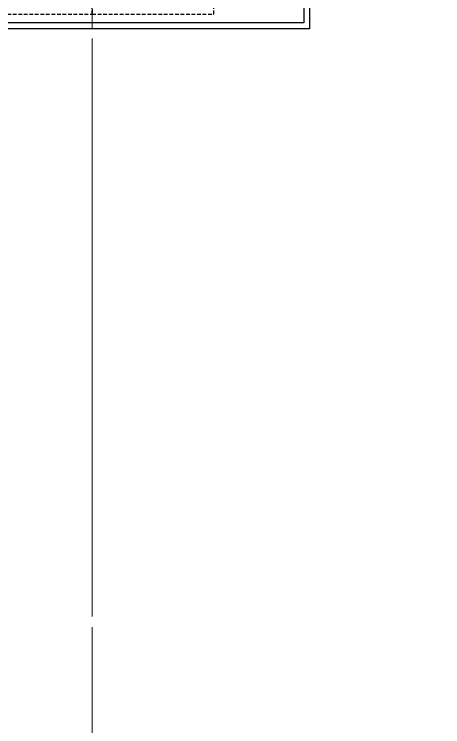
# Model space of a CAD drawing. Header units: millimetres. Extents: x -343543 to 400519, y -115663 to 104219.
# Drawn here: x -176368 to -175628, y 8760 to 9990 of the extents above; entities that cross this region are included whole.
import ezdxf
from ezdxf.xclip import XClip

# ---------------------------------------------------------------- set-up
doc = ezdxf.new("R2010")
doc.units = ezdxf.units.MM
doc.header["$XCLIPFRAME"] = 0
doc.linetypes.add('XREF MAT BANG TUONG XAY$0$CENTER', pattern=[50.8, 31.75, -6.35, 6.35, -6.35])
doc.linetypes.add('XREF MAT BANG TUONG XAY$0$xref_IKIGAI_Cot$0$HIDDEN', pattern=[9.525, 6.35, -3.175])
doc.layers.get('0').update_dxf_attribs({"color": 231, "lineweight": 0})
doc.layers.add('A-SYMBOLS', color=10, linetype='Continuous', lineweight=13)
doc.layers.add('XREF MAT BANG TUONG XAY$0$A-GRID', color=8, linetype='XREF MAT BANG TUONG XAY$0$CENTER', lineweight=15)
doc.layers.add('XREF MAT BANG TUONG XAY$0$A-FNSH', color=8, linetype='Continuous')
doc.layers.add('XREF MAT BANG TUONG XAY$0$xref_IKIGAI_Cot$0$S-HIDD', color=8, linetype='XREF MAT BANG TUONG XAY$0$xref_IKIGAI_Cot$0$HIDDEN')

# ---------------------------------------------------------------- blocks, each defined once
blk = doc.blocks.new('XREF MAT BANG TUONG XAY$0$00.xref_IKIGAI_Truc')
at = {"layer": 'XREF MAT BANG TUONG XAY$0$A-GRID', "color": 8, "ltscale": 20}
blk.add_lwpolyline([(5100, -3895), (5100, 22924.4)], dxfattribs=at)
blk = doc.blocks.new('XREF MAT BANG TUONG XAY$0$xref_IKIGAI_Cot')
at = {"layer": 'XREF MAT BANG TUONG XAY$0$A-GRID', "color": 8, "ltscale": 20}
blk.add_lwpolyline([(5100, -3895), (5100, 22924.4)], dxfattribs=at)
at = {"layer": 'XREF MAT BANG TUONG XAY$0$xref_IKIGAI_Cot$0$S-HIDD', "color": 8}
for points in [[(5100, 9990), (5310, 9990), (5310, 19190), (5100, 19190)], [(5100, 10200), (210, 10200), (210, 9990), (5100, 9990)]]:
    blk.add_lwpolyline(points, close=True, dxfattribs=at)
blk = doc.blocks.new('01.Xref _MB T1')
at = {"layer": 'XREF MAT BANG TUONG XAY$0$A-FNSH', "color": 8}
for points in [[(-15.00005, 10225.00021), (1890.00118, 10225.00021), (1890.00119, 10824.86981), (2150.00118, 10825.00868), (2150.0015, 10225.00011), (3280.00058, 10225.00011), (3279.97659, 10825.03045), (3540.00118, 10824.96241), (3540.00133, 10224.99984), (5475.00011, 10224.99984), (5475.00011, 9964.99997), (4184.98961, 9965.00167), (4184.98236, 4479.99998), (5730.00011, 4479.99998)], [(-15.00005, 10215.00021), (1900.00118, 10215.00021), (1900.00119, 10814.87515), (2140.00118, 10815.00334), (2140.0015, 10215.00011), (3290.00098, 10215.00011), (3289.97699, 10815.02783), (3530.00118, 10814.96502), (3530.00133, 10214.99984), (5465.00011, 10214.99984), (5465.00011, 9974.99999), (4174.98962, 9975.00168), (4174.98235, 4469.99998), (5720.00011, 4469.99998)]]:
    blk.add_lwpolyline(points, dxfattribs=at)
at = {"color": 8}
blk.add_blockref('XREF MAT BANG TUONG XAY$0$00.xref_IKIGAI_Truc', (0.00011, 0), dxfattribs=at)
ref = blk.add_blockref('XREF MAT BANG TUONG XAY$0$xref_IKIGAI_Cot', (-0.00927, -0.00001), dxfattribs=at)
XClip(ref).set_block_clipping_path([(-1610.3425959283, -2225.6693134198), (41829.1295208634, 21555.8819575264)])

msp = doc.modelspace()

# ---------------------------------------------------------------- block references
at = {"layer": 'A-SYMBOLS'}
msp.add_blockref('01.Xref _MB T1', (-181333.1, 0), dxfattribs=at)

doc.saveas('drawing.dxf')
